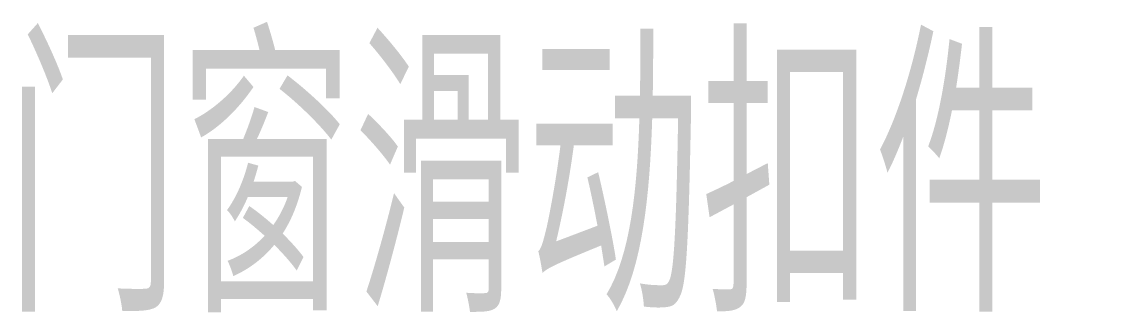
# Model space of a CAD drawing. Extents: x -202236 to 1002404, y -663931 to 1550022.
# Drawn here: x 24479.3 to 24567.1, y -357156 to -357132.6 of the extents above; entities that cross this region are included whole.
import ezdxf
from ezdxf.enums import TextEntityAlignment as Align

# ---------------------------------------------------------------- set-up
doc = ezdxf.new("R2010")
doc.units = 0
doc.layers.add('TEXT', color=7, linetype='Continuous')
doc.styles.add('DHTEXT-1', font='ROMANS.shx', dxfattribs={"width": 0.7, "bigfont": 'CHINESE.shx'})

msp = doc.modelspace()

# ---------------------------------------------------------------- texts
at = {"layer": 'TEXT', "ltscale": 60, "style": 'DHTEXT-1', "width": 0.7}
msp.add_text('门窗滑动扣件 L=30 @350', height=21, dxfattribs=at).set_placement((24689.09825683074, -357145.4273704616), align=Align.MIDDLE_RIGHT)

doc.saveas('drawing.dxf')
